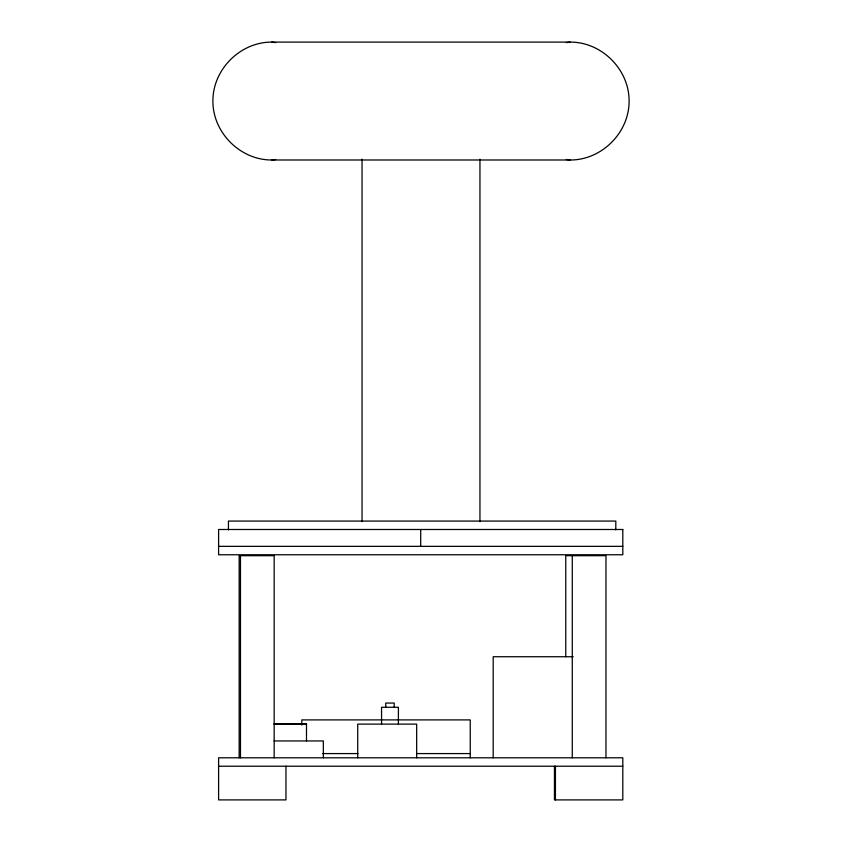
<?xml version="1.0" encoding="UTF-8"?>
<svg xmlns="http://www.w3.org/2000/svg" width="842" height="842" viewBox="0 0 842 842"><rect width="100%" height="100%" fill="white"/><g stroke="black" fill="none" stroke-linecap="round" stroke-linejoin="round"><path stroke-width="1.26" d="M271.861 42.1C240.307 41.9 212.71 69.497 212.91 101.051C212.71 132.594 240.307 160.19 271.861 159.991L570.139 159.991C601.693 160.19 629.29 132.594 629.09 101.051C629.29 69.497 601.693 41.9 570.139 42.1L271.861 42.1L275.671 42.605M566.329 42.605L570.139 42.1M271.861 159.991L275.671 159.496M218.604 546.342L622.806 546.342M573.244 656.739L493.191 656.739L493.191 757.8M274.103 723.825L306.488 723.825L306.488 740.949M274.103 724.109L306.488 724.109M274.103 740.949L323.339 740.949L323.339 757.8M322.707 753.579L357.955 753.579M416.706 753.579L470.236 753.579M218.604 766.22L622.806 766.22M566.329 159.496L570.139 159.991M615.807 529.913L615.807 521.072L228.435 521.072L228.435 529.913M605.966 757.8L605.966 555.688L565.761 555.688L565.761 656.739M572.276 555.688L572.276 757.8M555.436 766.22L555.436 799.9M554.446 766.22L554.446 799.9L622.806 799.9L622.806 757.8L218.604 757.8L218.604 799.9L285.964 799.9L285.964 766.22M479.951 159.201L479.951 521.619M470.236 757.8L470.236 719.899L301.815 719.899L301.815 725.13M420.705 529.492L420.705 546.342M416.664 757.8L416.664 724.109L357.724 724.109L357.724 757.8M398.403 724.109L398.403 707.269L381.552 707.269L381.552 724.109M394.193 707.269L394.193 703.059L385.762 703.059L385.762 707.269M362.049 159.201L362.049 521.619M274.166 757.8L274.166 555.688L239.149 555.688L239.149 757.8M240.475 555.688L240.475 757.8M622.806 529.492L218.604 529.492L218.604 554.762L622.806 554.762L622.806 529.492"/></g></svg>
